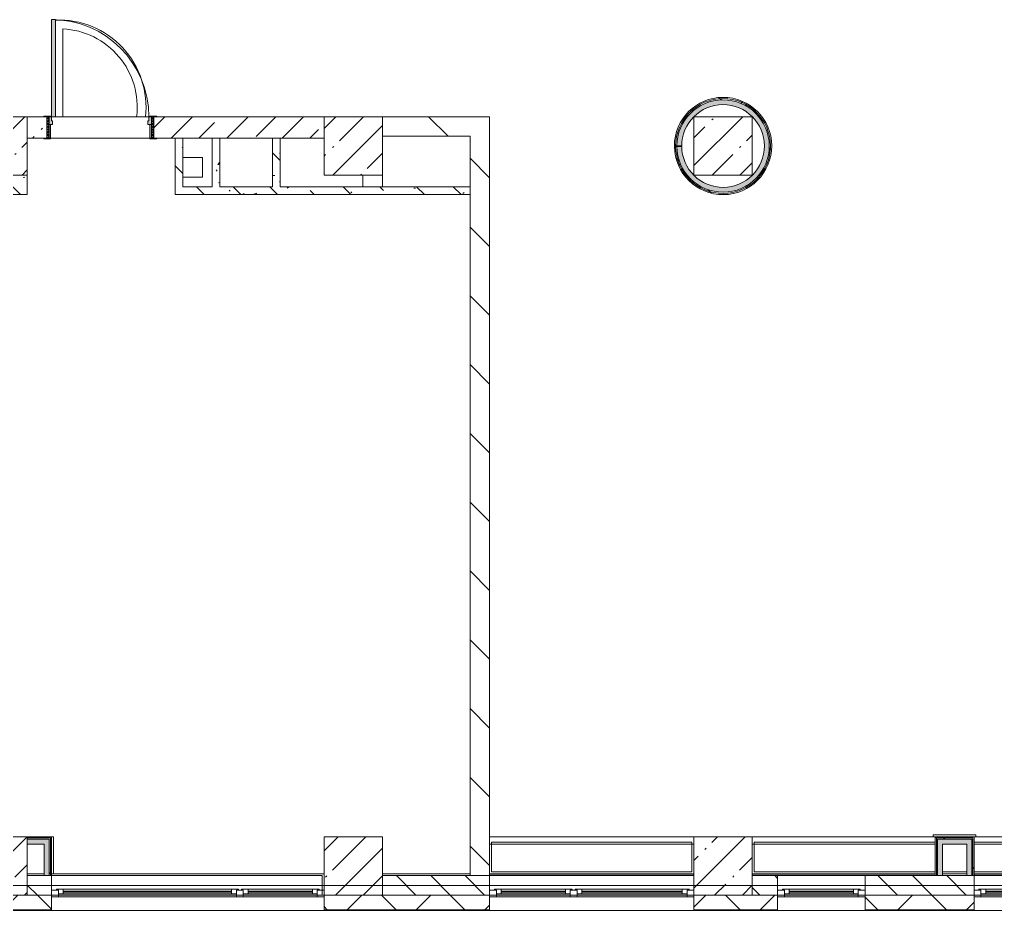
# Model space of a CAD drawing. Header units: millimetres. Extents: x -6228 to 200708, y -8553 to 29014.
# Drawn here: x 26080 to 36109, y -258 to 8900 of the extents above; entities that cross this region are included whole.
import ezdxf

# ---------------------------------------------------------------- set-up
doc = ezdxf.new("R2010")
doc.units = ezdxf.units.MM
for name, color, linetype, lineweight, true_color in [('A-DOOR-2', 7, 'Continuous', 5, 0xe2e2e2), ('A-DOOR-3', 7, 'Continuous', 5, 0xaaaaaa), ('A-DOOR-FRAM-1', 7, 'Continuous', 5, 0xe2e2e2), ('A-DOOR-FRAM-3', 7, 'Continuous', 5, 0xaaaaaa), ('A-FLOR-1', 7, 'Continuous', 5, 0xaaaaaa), ('I-WALL-1', 7, 'Continuous', 5, 0xe7e7e7), ('I-WALL-3', 7, 'Continuous', 5, 0x787878)]:
    doc.layers.add(name, color=color, linetype=linetype, lineweight=lineweight, true_color=true_color)
for name, color, linetype, lineweight in [('A-GLAZ', 7, 'Continuous', 5), ('A-WALL', 7, 'Continuous', 5), ('A-WALL-3', 7, 'Continuous', 9), ('I-WALL', 7, 'Continuous', 5), ('S-COLS', 7, 'Continuous', 5), ('Оси', 7, 'Continuous', 9)]:
    doc.layers.add(name, color=color, linetype=linetype, lineweight=lineweight)
pattern_1 = [(135, (0, 0), (-353.553, -353.553), [])]
pattern_2 = [(135, (0, 0), (-176.7767, -176.7767), [])]
pattern_3 = [(135, (0, 0), (-377.171, -377.171), [533.4, -88.9, 17.78, -88.9]), (135, (0, 376.94), (-377.171, -377.171), []), (50, (0, 0), (637.6445, -55.787), [66.675, -733.425]), (355, (0, 0), (-123.35, 668.699), [53.34, -586.74]), (100.451, (53.14, -4.65), (514.299, 612.908), [56.665, -623.315]), (46.184, (0, 177.8), (948.776, -147.15), [100.012, -1100.137]), (96.636, (79.1, 165.5), (830.91, 865.997), [84.998, -934.973]), (351.184, (0, 177.8), (830.918, 865.988), [80.01, -880.11]), (21, (88.9, 133.35), (530.651, -357.928), [66.675, -733.425]), (326, (88.9, 133.35), (216.308, 644.658), [53.34, -586.74]), (71.451, (133.1, 103.5), (746.96, 286.724), [56.665, -623.315]), (37.5, (0, 0), (10.8105, 295.9426), [16.764, -562.864, 16.764, -578.866, -588.962]), (37.5, (0, 0), (10.8105, 295.9426), [-1175.258, 16.764, -572.198]), (7.5, (0, 0), (233.869, 350.6318), [16.764, -322.834, 16.764, -549.529, -224.472]), (7.5, (0, 0), (233.869, 350.6318), [-905.891, 16.764, -207.708]), (327.5, (-198.25, 0), (474.5678, -20.0513), [16.764, -205.486, 16.764, -676.656, -920.115]), (327.5, (-198.25, 0), (474.5678, -20.0513), [-915.67, 16.764, -903.351]), (317.5, (-287.15, 0), (518.452, 88.9934), [16.764, -272.161, 16.764, -443.738, -653.415]), (317.5, (-287.15, 0), (518.452, 88.9934), [-749.427, 16.764, -636.651])]
pattern_4 = [(45, (0, 0), (-530.33, 530.33), []), (135, (0, 0), (-530.33, -530.33), [])]

# ---------------------------------------------------------------- blocks, each defined once
blk = doc.blocks.new('BSC_Колонна _Прямоугольная - 600х600-23286269-2_1_3_птичка копия 1')
at = {"layer": 'S-COLS'}
h = blk.add_hatch(dxfattribs=at)
h.set_pattern_fill('FP_1', color=256, style=0, pattern_type=2)
h.set_pattern_definition([(45, (-29509.74, -7600), (-285.123, 285.123), []), (45, (-29224.6, -7600), (-285.123, 285.123), [504.031, -100.806, 16.764, -84.042])])
h.paths.add_polyline_path([(-300, -300), (300, -300), (300, 300), (-300, 300), (-300, -66)])
for p, q in [((300, 300), (-300, 300)), ((-300, 300), (-300, -300)), ((300, -300), (300, 300)), ((-300, -300), (300, -300))]:
    blk.add_line(p, q, dxfattribs=at)
blk = doc.blocks.new('BSC_Колонна _Прямоугольная - 600х600-V5-2_1_3_птичка копия 1')
at = {"layer": 'S-COLS'}
h = blk.add_hatch(dxfattribs=at)
h.set_pattern_fill('FP_7', color=256, style=0, pattern_type=2)
h.set_pattern_definition([(45, (-25860, -200), (-285.123, 285.123), []), (45, (-25574.88, -200), (-285.123, 285.123), [504.031, -100.806, 16.764, -84.042])])
h.paths.add_polyline_path([(-270, -300), (300, -300), (300, 300), (-300, 300), (-300, -300)])
for p, q in [((300, 300), (-300, 300)), ((-300, 300), (-300, -300)), ((300, -300), (300, 300)), ((-300, -300), (300, -300))]:
    blk.add_line(p, q, dxfattribs=at)
blk = doc.blocks.new('BSC_Колонна _Прямоугольная - 600х600-V6-2_1_3_птичка копия 1')
at = {"layer": 'S-COLS'}
h = blk.add_hatch(dxfattribs=at)
h.set_pattern_fill('FP_8', color=256, style=0, pattern_type=2)
h.set_pattern_definition([(45, (-29509.74, -200), (-285.123, 285.123), []), (45, (-29224.6, -200), (-285.123, 285.123), [504.031, -100.806, 16.764, -84.042])])
h.paths.add_polyline_path([(-300, -300), (300, -300), (300, 300), (-300, 300), (-300, -18)])
for p, q in [((300, 300), (-300, 300)), ((-300, 300), (-300, -300)), ((300, -300), (300, 300)), ((-300, -300), (300, -300))]:
    blk.add_line(p, q, dxfattribs=at)
blk = doc.blocks.new('BSC_Колонна _Прямоугольная - 600х600-V18-2_1_3_птичка копия 1')
at = {"layer": 'S-COLS'}
h = blk.add_hatch(dxfattribs=at)
h.set_pattern_fill('FP_24', color=256, style=0, pattern_type=2)
h.set_pattern_definition([(45, (-25860, -7600), (-285.123, 285.123), []), (45, (-25574.88, -7600), (-285.123, 285.123), [504.031, -100.806, 16.764, -84.042])])
h.paths.add_polyline_path([(-300, -300), (300, -300), (300, 300), (-300, 300), (-300, -66)])
for p, q in [((300, 300), (-300, 300)), ((-300, 300), (-300, -300)), ((300, -300), (300, 300)), ((-300, -300), (300, -300))]:
    blk.add_line(p, q, dxfattribs=at)
blk = doc.blocks.new('BSC_Колонна _Прямоугольная - 600х600-V35-2_1_3_птичка копия 1')
at = {"layer": 'S-COLS'}
h = blk.add_hatch(dxfattribs=at)
h.set_pattern_fill('FP_48', color=256, style=0, pattern_type=2)
h.set_pattern_definition([(45, (-33310, -7600), (-285.123, 285.123), []), (45, (-33024.88, -7600), (-285.123, 285.123), [504.031, -100.806, 16.764, -84.042])])
h.paths.add_polyline_path([(-300, -300), (300, -300), (300, 300), (-300, 300), (-300, -66)])
for p, q in [((300, 300), (-300, 300)), ((-300, 300), (-300, -300)), ((300, -300), (300, 300)), ((-300, -300), (300, -300))]:
    blk.add_line(p, q, dxfattribs=at)
blk = doc.blocks.new('BSC_Колонна _Прямоугольная - 600х600-V36-2_1_3_птичка копия 1')
at = {"layer": 'S-COLS'}
h = blk.add_hatch(dxfattribs=at)
h.set_pattern_fill('FP_49', color=256, style=0, pattern_type=2)
h.set_pattern_definition([(45, (-33310, -200), (-285.123, 285.123), []), (45, (-33024.88, -200), (-285.123, 285.123), [504.031, -100.806, 16.764, -84.042])])
h.paths.add_polyline_path([(-300, -300), (300, -300), (300, 300), (-300, 300)])
for p, q in [((300, 300), (-300, 300)), ((-300, 300), (-300, -300)), ((300, -300), (300, 300)), ((-300, -300), (300, -300))]:
    blk.add_line(p, q, dxfattribs=at)
blk = doc.blocks.new('120_Окно_СКБ_2Ст - 120_Окно_СКБ_2Ст 2100х2400 _мал створка справа_-22446225-2_1_3_птичка копия 1')
at = {"layer": 'A-GLAZ'}
for p, q in [((-1050, -127), (-1050, -57)), ((-1050, -57), (-980, -57)), ((1050, -57), (-1050, -57)), ((-980, -57), (-980, -127)), ((150, -87), (-980, -87)), ((-980, -87), (-980, -127)), ((-930, -137), (-930, -87)), ((100, -137), (100, -87)), ((150, -127), (150, -57)), ((150, -57), (220, -57)), ((150, -127), (150, -87)), ((220, -57), (220, -127)), ((980, -87), (220, -87)), ((220, -87), (220, -127)), ((270, -137), (270, -87)), ((930, -137), (930, -87)), ((980, -127), (980, -57)), ((980, -57), (1050, -57)), ((980, -127), (980, -87)), ((1050, -57), (1050, -127)), ((-980, -127), (-1050, -127)), ((-1050, -127), (-1000, -127)), ((-980, -127), (-1000, -127)), ((-1000, -127), (-1000, -137)), ((-1000, -137), (170, -137)), ((170, -137), (-1000, -137)), ((-930, -107), (100, -107)), ((100, -117), (-930, -117)), ((220, -127), (150, -127)), ((170, -127), (150, -127)), ((170, -127), (200, -127)), ((170, -137), (170, -127)), ((220, -127), (200, -127)), ((200, -127), (200, -137)), ((200, -137), (1000, -137)), ((1000, -137), (200, -137)), ((270, -107), (930, -107)), ((930, -117), (270, -117)), ((1050, -127), (980, -127)), ((1000, -127), (980, -127)), ((1000, -127), (1050, -127)), ((1000, -137), (1000, -127))]:
    blk.add_line(p, q, dxfattribs=at)
blk = doc.blocks.new('110_Дверь_СКБ_1Ст_Внутренняя1 - Д-4к_п__1100x2100h_Артистические EI30-V84-2_1_3_птичка копия 1')
at = {"layer": 'A-DOOR-2'}
h = blk.add_hatch(color=256, dxfattribs=at)
h.paths.add_polyline_path([(537.5, 30), (537.5, 110), (512.5, 110), (512.5, 70), (502.5, 70), (502.5, 30)])
h.paths.add_polyline_path([(-477.5, 30), (-477.5, 70), (-487.5, 70), (-487.5, 110), (-512.5, 110), (-512.5, 30)])
at = {"layer": 'A-DOOR-3'}
h = blk.add_hatch(dxfattribs=at)
h.set_pattern_fill('FP_58', color=256, style=0, pattern_type=2)
h.set_pattern_definition([(135, (1751.41, 174.685), (-14.14214, -14.14214), []), (225, (1751.41, 174.685), (14.14214, -14.14214), [])])
h.paths.add_polyline_path([(562.5, -110), (562.5, 110), (537.5, 110), (537.5, -110)])
at = {"layer": 'A-DOOR-FRAM-1'}
for points in [[(-447.5, 110), (-447.5, 1110), (-487.5, 1110), (-487.5, 110)], [(-497.5, 110), (-497.5, 118), (-567.5, 118), (-567.5, 110)], [(592.5, 110), (592.5, 118), (522.5, 118), (522.5, 110)], [(-497.5, -110), (-497.5, 30), (-512.5, 30), (-512.5, -110)], [(537.5, -110), (537.5, 30), (522.5, 30), (522.5, -110)], [(-497.5, -118), (-497.5, -110), (-567.5, -110), (-567.5, -118)], [(592.5, -118), (592.5, -110), (522.5, -110), (522.5, -118)]]:
    blk.add_hatch(color=256, dxfattribs=at).paths.add_polyline_path(points)
at = {"layer": 'A-DOOR-FRAM-3'}
h = blk.add_hatch(dxfattribs=at)
h.set_pattern_fill('FP_59', color=256, style=0, pattern_type=2)
h.set_pattern_definition([(45, (-371.384, 174.685), (-14.1421, 14.1421), []), (135, (-371.384, 174.685), (-14.1421, -14.1421), [])])
h.paths.add_polyline_path([(-512.5, -110), (-512.5, 110), (-537.5, 110), (-537.5, -110)])
at = {"layer": 'A-DOOR-3'}
for p, q in [((-487.5, 1110), (-487.5, 110)), ((-447.5, 1110), (-487.5, 1110)), ((-447.5, 110), (-447.5, 1110)), ((-487.5, 110), (-447.5, 110))]:
    blk.add_line(p, q, dxfattribs=at)
blk.add_arc((-487.5, 110), 1000, 360, 90, dxfattribs=at)
at = {"layer": 'A-DOOR-FRAM-3'}
for p, q in [((-497.5, 118), (-567.5, 118)), ((-567.5, 118), (-567.5, 110)), ((-567.5, 110), (-497.5, 110)), ((-512.5, 110), (-537.5, 110)), ((-537.5, 110), (-537.5, -110)), ((-487.5, 110), (-512.5, 110)), ((-512.5, 110), (-512.5, 30)), ((-512.5, -110), (-512.5, 110)), ((-497.5, 110), (-512.5, 110)), ((-512.5, 110), (-512.5, 109)), ((-512.5, 109), (-497.5, 109)), ((-497.5, 110), (-497.5, 118)), ((-497.5, 109), (-497.5, 110)), ((-487.5, 70), (-487.5, 110)), ((512.5, 110), (512.5, 70)), ((537.5, 110), (512.5, 110)), ((592.5, 118), (522.5, 118)), ((522.5, 118), (522.5, 110)), ((537.5, 110), (522.5, 110)), ((522.5, 110), (522.5, 109)), ((522.5, 110), (592.5, 110)), ((522.5, 109), (537.5, 109)), ((537.5, 30), (537.5, 110)), ((562.5, 110), (537.5, 110)), ((537.5, 110), (537.5, -110)), ((537.5, 109), (537.5, 110)), ((562.5, -110), (562.5, 110)), ((592.5, 110), (592.5, 118)), ((-512.5, 30), (-477.5, 30)), ((-497.5, 30), (-512.5, 30)), ((-512.5, 30), (-512.5, -110)), ((-497.5, -110), (-497.5, 30)), ((-477.5, 70), (-487.5, 70)), ((-477.5, 30), (-477.5, 70)), ((512.5, 70), (502.5, 70)), ((502.5, 70), (502.5, 30)), ((502.5, 30), (537.5, 30)), ((537.5, 30), (522.5, 30)), ((522.5, 30), (522.5, -110)), ((537.5, -110), (537.5, 30)), ((-497.5, -110), (-567.5, -110)), ((-567.5, -110), (-567.5, -118)), ((-567.5, -118), (-497.5, -118)), ((-537.5, -110), (-512.5, -110)), ((-512.5, -110), (-497.5, -110)), ((-497.5, -118), (-497.5, -110)), ((522.5, -110), (537.5, -110)), ((592.5, -110), (522.5, -110)), ((522.5, -110), (522.5, -118)), ((522.5, -118), (592.5, -118)), ((537.5, -110), (562.5, -110)), ((592.5, -118), (592.5, -110))]:
    blk.add_line(p, q, dxfattribs=at)
blk = doc.blocks.new('120_Окно_СКБ_2Ст - 120_Окно_СКБ_2Ст 2800х2500 4-24273432-2_1_3_птичка копия 1')
at = {"layer": 'A-GLAZ'}
for p, q in [((-1400, -127), (-1400, -57)), ((-1400, -57), (-1330, -57)), ((1400, -57), (-1400, -57)), ((-1330, -57), (-1330, -127)), ((-570, -87), (-1330, -87)), ((-1330, -87), (-1330, -127)), ((-1280, -137), (-1280, -87)), ((-620, -137), (-620, -87)), ((-570, -127), (-570, -57)), ((-570, -57), (-500, -57)), ((-570, -127), (-570, -87)), ((-500, -57), (-500, -127)), ((1330, -87), (-500, -87)), ((-500, -87), (-500, -127)), ((-450, -137), (-450, -87)), ((1280, -137), (1280, -87)), ((1330, -127), (1330, -57)), ((1330, -57), (1400, -57)), ((1330, -127), (1330, -87)), ((1400, -57), (1400, -127)), ((-1330, -127), (-1400, -127)), ((-1400, -127), (-1350, -127)), ((-1330, -127), (-1350, -127)), ((-1350, -127), (-1350, -137)), ((-1350, -137), (-550, -137)), ((-550, -137), (-1350, -137)), ((-1280, -107), (-620, -107)), ((-620, -117), (-1280, -117)), ((-500, -127), (-570, -127)), ((-550, -127), (-570, -127)), ((-550, -127), (-520, -127)), ((-550, -137), (-550, -127)), ((-500, -127), (-520, -127)), ((-520, -127), (-520, -137)), ((-520, -137), (1350, -137)), ((1350, -137), (-520, -137)), ((-450, -107), (1280, -107)), ((1280, -117), (-450, -117)), ((1400, -127), (1330, -127)), ((1350, -127), (1330, -127)), ((1350, -127), (1400, -127)), ((1350, -137), (1350, -127))]:
    blk.add_line(p, q, dxfattribs=at)
blk = doc.blocks.new('120_Окно_СКБ_1Ст - 120_Окно_СКБ_1Ст 900х2500_h_-20664874-2_1_3_птичка копия 1')
at = {"layer": 'A-GLAZ'}
for p, q in [((-450, -127), (-450, -57)), ((-450, -57), (-380, -57)), ((450, -57), (-450, -57)), ((-380, -57), (-380, -127)), ((380, -87), (-380, -87)), ((-380, -87), (-380, -127)), ((-330, -137), (-330, -87)), ((330, -137), (330, -87)), ((380, -127), (380, -57)), ((380, -57), (450, -57)), ((380, -127), (380, -87)), ((450, -57), (450, -127)), ((-380, -127), (-450, -127)), ((-450, -127), (-400, -127)), ((-380, -127), (-400, -127)), ((-400, -127), (-400, -137)), ((-400, -137), (400, -137)), ((400, -137), (-400, -137)), ((-330, -107), (330, -107)), ((330, -117), (-330, -117)), ((450, -127), (380, -127)), ((400, -127), (380, -127)), ((400, -127), (450, -127)), ((400, -137), (400, -127))]:
    blk.add_line(p, q, dxfattribs=at)
blk = doc.blocks.new('Зашивка приборов отопления23 - Зашивка приборов отопления-33321838-2_1_3_птичка копия 1')
at = {"layer": 'A-WALL'}
for p, q in [((36640, 23400), (34540, 23400)), ((34540, 23079), (36640, 23079)), ((36640, 23079), (34540, 23079)), ((34540, 23004), (36640, 23004))]:
    blk.add_line(p, q, dxfattribs=at)
blk = doc.blocks.new('Зашивка приборов отопления24 - Зашивка приборов отопления-33321996-2_1_3_птичка копия 1')
at = {"layer": 'A-WALL'}
for p, q in [((36640, 23400), (34760, 23400)), ((34760, 23079), (36640, 23079)), ((36640, 23079), (34760, 23079)), ((34760, 23004), (36640, 23004))]:
    blk.add_line(p, q, dxfattribs=at)
blk = doc.blocks.new('Зашивка приборов отопления25 - Зашивка приборов отопления-33322064-2_1_3_птичка копия 1')
at = {"layer": 'A-WALL'}
for p, q in [((36640, 23400), (34540, 23400)), ((34540, 23104), (34540, 23079)), ((34540, 23079), (36640, 23079)), ((36640, 23079), (34540, 23079)), ((34540, 23079), (34540, 23004)), ((34540, 23004), (36640, 23004))]:
    blk.add_line(p, q, dxfattribs=at)

msp = doc.modelspace()

# ---------------------------------------------------------------- hatches: boundary and pattern name
at = {"layer": 'A-WALL'}
h = msp.add_hatch(dxfattribs=at)
h.set_pattern_fill('FP_30', color=256, style=0, pattern_type=2)
h.set_pattern_definition(pattern_2)
h.paths.add_polyline_path([(26409.7, -100), (26409.7, 100), (26160, 100), (26160, -100)])
h = msp.add_hatch(dxfattribs=at)
h.set_pattern_fill('FP_30', color=256, style=0, pattern_type=2)
h.set_pattern_definition(pattern_2)
h.paths.add_polyline_path([(30910, -100), (30910, 100), (29809.7, 100), (29809.7, -100), (30814.4, -100)])
h = msp.add_hatch(dxfattribs=at)
h.set_pattern_fill('FP_30', color=256, style=0, pattern_type=2)
h.set_pattern_definition(pattern_2)
h.paths.add_polyline_path([(33610, -100), (33870, -100), (33870, 100), (33610, 100)])
h.paths.add_polyline_path([(34770, -100), (35890, -100), (35890, 100), (34770, 100)])
h = msp.add_hatch(dxfattribs=at)
h.set_pattern_fill('FP_20', color=256, style=0, pattern_type=2)
h.set_pattern_definition([(45, (0, 0), (-353.5534, 353.5534), []), (135, (0, 0), (-353.5534, -353.5534), [])])
h.paths.add_polyline_path([(75700, -250), (75700, -100), (71560, -100), (71560, -250), (75221.1, -250)])
h.paths.add_polyline_path([(69996.8, -250), (70660, -250), (70660, -100), (67060, -100), (67060, -250), (68255.4, -250)])
h.paths.add_polyline_path([(61410, -250), (62060, -250), (62060, -100), (60910, -100), (60910, -250), (61289.6, -250)])
h.paths.add_polyline_path([(65160, -250), (66160, -250), (66160, -100), (65160, -100)])
h.paths.add_polyline_path([(58810, -250), (58810, -100), (58060, -100), (58060, -250), (58677.4, -250)])
h.paths.add_polyline_path([(56936, -250), (57160, -250), (57160, -100), (56410, -100), (56410, -250)])
h.paths.add_polyline_path([(52582.4, -250), (53310, -250), (53310, -100), (51910, -100), (51910, -250)])
h.paths.add_polyline_path([(48810, -250), (48810, -100), (47410, -100), (47410, -250), (48228.8, -250)])
h.paths.add_polyline_path([(44936.3, -250), (45310, -250), (45310, -100), (44936.3, -100)])
h.paths.add_polyline_path([(43875.2, -250), (44036.3, -250), (44036.3, -100), (42660, -100), (42660, -250), (43004.5, -250)])
h.paths.add_polyline_path([(35168, -250), (35890, -250), (35890, -100), (34770, -100), (34770, -250)])
h.paths.add_polyline_path([(29209.7, -250), (30910, -250), (30910, -100), (29209.7, -100)])
h.paths.add_polyline_path([(39560, -250), (39560, -100), (37990, -100), (37990, -250), (39521.6, -250)])
h.paths.add_polyline_path([(33010, -250), (33870, -250), (33870, -100), (33010, -100)])
h.paths.add_polyline_path([(22710, -250), (22710, -100), (21610, -100), (21610, -250), (22542.5, -250)])
h.paths.add_polyline_path([(24810, -250), (26409.7, -250), (26409.7, -100), (24810, -100)])
h.paths.add_polyline_path([(16447.5, -250), (17260, -250), (17260, -100), (16110, -100), (16110, -250)])
h.paths.add_polyline_path([(18624.3, -250), (18810, -250), (18810, -100), (18160, -100), (18160, -250), (18188.9, -250)])
h.paths.add_polyline_path([(13010, -250), (13010, -100), (11660, -100), (11660, -250), (12529.2, -250)])
h.paths.add_polyline_path([(2080.6, -250), (3730, -250), (3730, -100), (-260, -100), (-260, -250)])
h.paths.add_polyline_path([(4630, -250), (8560, -250), (8560, -100), (4630, -100)])
at = {"layer": 'I-WALL'}
h = msp.add_hatch(dxfattribs=at)
h.set_pattern_fill('FP_132', color=256, style=0, pattern_type=2)
h.set_pattern_definition(pattern_4)
h.paths.add_polyline_path([(33313.2, 7100), (33426.5, 7115.3), (33467.4, 7125.4), (33539.6, 7155.8), (33606.1, 7197.1), (33665.4, 7248.3), (33716, 7308.2), (33756.6, 7375.2), (33786.3, 7447.7), (33804.9, 7534), (33810, 7602.1), (33803.5, 7680.2), (33784.9, 7756.3), (33754.7, 7828.6), (33713.5, 7895.3), (33662.4, 7954.7), (33602.7, 8005.4), (33535.8, 8046.1), (33463.3, 8075.9), (33387.1, 8094), (33303.7, 8099.6), (33230.8, 8093.7), (33154.7, 8075.3), (33082.3, 8045.2), (32991.2, 7983.2), (32956.1, 7953.2), (32905.2, 7893.5), (32864.4, 7826.7), (32834.4, 7754.3), (32816.1, 7678.1), (32810, 7600), (32822.5, 7600), (32828.8, 7678.1), (32847.5, 7754.2), (32878.2, 7826.3), (32920, 7892.5), (32991.2, 7967), (33032.5, 8000.8), (33100.3, 8040.1), (33173.5, 8068), (33250.3, 8083.8), (33328.6, 8087.1), (33426.5, 8072.1), (33481.7, 8056.3), (33552.5, 8022.9), (33617.2, 7978.6), (33673.8, 7924.5), (33721.1, 7862), (33757.8, 7792.8), (33782.9, 7718.5), (33795.8, 7641.3), (33791.5, 7534), (33783.9, 7485.5), (33759.4, 7411.1), (33723.3, 7341.5), (33676.6, 7278.7), (33620.4, 7224.1), (33556.2, 7179.2), (33485.6, 7145.2), (33410.5, 7123), (33332.7, 7113), (33254.4, 7115.7), (33177.6, 7130.8), (33104.1, 7158.1), (33036, 7196.8), (32974.9, 7245.9), (32922.5, 7304.1), (32880.1, 7370), (32848.9, 7441.9), (32828, 7534), (32822.5, 7595.8), (32810, 7595.7), (32816.8, 7517.7), (32835.7, 7441.6), (32866.3, 7369.5), (32907.8, 7303), (32959.1, 7243.8), (33019.1, 7193.4), (33086.2, 7152.9), (33158.8, 7123.4), (33235.1, 7105.6)])
h = msp.add_hatch(dxfattribs=at)
h.set_pattern_fill('FP_132', color=256, style=0, pattern_type=2)
h.set_pattern_definition(pattern_4)
h.paths.add_polyline_path([(33332.7, 7113), (33426.5, 7127.7), (33485.6, 7145.2), (33556.2, 7179.2), (33620.4, 7224.1), (33676.6, 7278.7), (33723.3, 7341.5), (33759.4, 7411.1), (33783.9, 7485.5), (33796.1, 7562.9), (33795.8, 7641.3), (33782.9, 7718.5), (33757.8, 7792.8), (33721.1, 7862), (33673.8, 7924.5), (33617.2, 7978.6), (33552.5, 8022.9), (33481.7, 8056.3), (33406.4, 8077.9), (33328.6, 8087.1), (33250.3, 8083.8), (33173.5, 8068), (33100.3, 8040.1), (33032.5, 8000.8), (32971.9, 7951.2), (32920, 7892.5), (32878.2, 7826.3), (32847.5, 7754.2), (32828.8, 7678.1), (32822.5, 7600), (32835, 7600), (32841.1, 7676.1), (32859.4, 7750.2), (32889.3, 7820.5), (32930, 7885), (32991.2, 7950.9), (33039.7, 7990.6), (33105.7, 8028.8), (33177, 8056), (33251.8, 8071.4), (33328.1, 8074.7), (33426.5, 8059.1), (33477.3, 8044.6), (33546.3, 8012), (33609.3, 7968.9), (33664.5, 7916.2), (33710.6, 7855.3), (33746.3, 7787.8), (33770.7, 7715.5), (33783.3, 7640.2), (33778.9, 7534), (33771.7, 7488.5), (33747.9, 7415.9), (33712.7, 7348.2), (33667.2, 7286.9), (33612.4, 7233.7), (33549.8, 7190), (33481.1, 7156.9), (33407.9, 7135.2), (33332.2, 7125.5), (33255.9, 7128.1), (33181, 7142.9), (33109.4, 7169.4), (33043, 7207.1), (32983.5, 7255), (32932.5, 7311.7), (32891.2, 7375.9), (32860.7, 7445.9), (32840.5, 7534), (32835, 7595.9), (32822.5, 7595.8), (32829.5, 7517.8), (32848.9, 7441.9), (32880.1, 7370), (32922.5, 7304.1), (32991.2, 7232.9), (33036, 7196.8), (33104.1, 7158.1), (33177.6, 7130.8), (33254.4, 7115.7)])
h = msp.add_hatch(dxfattribs=at)
h.set_pattern_fill('FP_28', color=256, style=0, pattern_type=2)
h.set_pattern_definition([(45, (0, 0), (-285.123, 285.123), []), (45, (285.12, 0), (-285.123, 285.123), [504.031, -100.806, 16.764, -84.042])])
h.paths.add_polyline_path([(28060, 7680), (29209.7, 7680), (29209.7, 7900), (27460, 7900), (27460, 7680), (27760, 7680)])
h.paths.add_polyline_path([(26160, 7680), (26360, 7680), (26360, 7900), (26160, 7900)])
h = msp.add_hatch(dxfattribs=at)
h.set_pattern_fill('FP_31', color=256, style=0, pattern_type=2)
h.set_pattern_definition(pattern_1)
h.paths.add_polyline_path([(30710, 7700), (30910, 7700), (30910, 7900), (29809.7, 7900), (29809.7, 7700), (29943.6, 7700)])
h = msp.add_hatch(dxfattribs=at)
h.set_pattern_fill('FP_31', color=256, style=0, pattern_type=2)
h.set_pattern_definition(pattern_1)
h.paths.add_polyline_path([(30910, 100), (30910, 7700), (30710, 7700), (30710, 100), (30814.4, 100)])
h = msp.add_hatch(dxfattribs=at)
h.set_pattern_fill('FP_132', color=256, style=0, pattern_type=2)
h.set_pattern_definition(pattern_4)
h.paths.add_polyline_path([(26385, 100), (26397.5, 100), (26397.5, 487.5), (26385, 487.5), (26385, 182.1)])
h = msp.add_hatch(dxfattribs=at)
h.set_pattern_fill('FP_132', color=256, style=0, pattern_type=2)
h.set_pattern_definition(pattern_4)
h.paths.add_polyline_path([(26397.5, 100), (26410, 100), (26410, 500), (26397.5, 500), (26397.5, 182.1)])
h = msp.add_hatch(dxfattribs=at)
h.set_pattern_fill('FP_132', color=256, style=0, pattern_type=2)
h.set_pattern_definition(pattern_4)
h.paths.add_polyline_path([(35490, 100), (35502.5, 100), (35502.5, 500), (35490, 500), (35490, 182.1)])
h = msp.add_hatch(dxfattribs=at)
h.set_pattern_fill('FP_132', color=256, style=0, pattern_type=2)
h.set_pattern_definition(pattern_4)
h.paths.add_polyline_path([(35502.5, 487.5), (35890, 487.5), (35890, 500), (35502.5, 500)])
h = msp.add_hatch(dxfattribs=at)
h.set_pattern_fill('FP_132', color=256, style=0, pattern_type=2)
h.set_pattern_definition(pattern_4)
h.paths.add_polyline_path([(35865, 475), (35877.5, 475), (35877.5, 487.5), (35515, 487.5), (35515, 475), (35565, 475)])
h = msp.add_hatch(dxfattribs=at)
h.set_pattern_fill('FP_132', color=256, style=0, pattern_type=2)
h.set_pattern_definition(pattern_4)
h.paths.add_polyline_path([(35865, 100), (35877.5, 100), (35877.5, 475), (35865, 475), (35865, 182.1)])
h = msp.add_hatch(dxfattribs=at)
h.set_pattern_fill('FP_132', color=256, style=0, pattern_type=2)
h.set_pattern_definition(pattern_4)
h.paths.add_polyline_path([(35890, 100), (35890, 487.5), (35877.5, 487.5), (35877.5, 100)])
at = {"layer": 'I-WALL-1'}
for points in [[(33332.2, 7125.5), (33426.5, 7140.7), (33481.1, 7156.9), (33549.8, 7190), (33612.4, 7233.7), (33667.2, 7286.9), (33712.7, 7348.2), (33747.9, 7415.9), (33771.7, 7488.5), (33783.6, 7563.9), (33783.3, 7640.2), (33770.7, 7715.5), (33746.3, 7787.8), (33710.6, 7855.3), (33664.5, 7916.2), (33609.3, 7968.9), (33546.3, 8012), (33477.3, 8044.6), (33403.9, 8065.6), (33328.1, 8074.7), (33251.8, 8071.4), (33177, 8056), (33105.7, 8028.8), (33039.7, 7990.6), (32980.6, 7942.2), (32930, 7885), (32889.3, 7820.5), (32859.4, 7750.2), (32841.1, 7676.1), (32835, 7600), (32885, 7600), (32891.1, 7671.7), (32909.2, 7741.4), (32938.8, 7807), (32991.2, 7879.3), (33028.8, 7918.7), (33086.7, 7961.6), (33150.9, 7994.1), (33219.7, 8015.3), (33291.1, 8024.6), (33363, 8021.7), (33433.4, 8006.7), (33500.3, 7980), (33561.7, 7942.5), (33615.9, 7895.1), (33661.3, 7839.2), (33696.6, 7776.5), (33720.9, 7708.7), (33733.3, 7637.8), (33728.3, 7534), (33721.8, 7494.8), (33698.1, 7426.8), (33663.3, 7363.8), (33609.9, 7300), (33564.6, 7259.7), (33503.5, 7221.6), (33426.5, 7192.1), (33366.6, 7178.8), (33294.7, 7175.3), (33223.3, 7183.9), (33154.3, 7204.6), (33089.8, 7236.5), (33010, 7301.1), (32981.4, 7330.5), (32940.6, 7389.8), (32910.4, 7455.2), (32890.9, 7534), (32885, 7596.4), (32835, 7595.9), (32841.8, 7519.9), (32860.7, 7445.9), (32891.2, 7375.9), (32932.5, 7311.7), (32991.2, 7248.8), (33043, 7207.1), (33109.4, 7169.4), (33181, 7142.9), (33255.9, 7128.1)], [(26335, 425), (26335, 475), (26160, 475), (26160, 425)], [(26335, 100), (26385, 100), (26385, 475), (26335, 475), (26335, 182.1)], [(35515, 100), (35565, 100), (35565, 475), (35515, 475), (35515, 182.1)], [(35815, 425), (35865, 425), (35865, 475), (35565, 475), (35565, 425)], [(35865, 100), (35865, 425), (35815, 425), (35815, 100)]]:
    msp.add_hatch(color=256, dxfattribs=at).paths.add_polyline_path(points)
at = {"layer": 'I-WALL-3'}
h = msp.add_hatch(dxfattribs=at)
h.set_pattern_fill('FP_41', color=256, style=0, pattern_type=2)
h.set_pattern_definition(pattern_3)
h.paths.add_polyline_path([(27760, 7100), (27760, 7680), (27680, 7680), (27680, 7100)])
h = msp.add_hatch(dxfattribs=at)
h.set_pattern_fill('FP_41', color=256, style=0, pattern_type=2)
h.set_pattern_definition(pattern_3)
h.paths.add_polyline_path([(28140, 7180), (28140, 7680), (28060, 7680), (28060, 7180)])
h = msp.add_hatch(dxfattribs=at)
h.set_pattern_fill('FP_41', color=256, style=0, pattern_type=2)
h.set_pattern_definition(pattern_3)
h.paths.add_polyline_path([(28759.7, 7180), (28759.7, 7680), (28679.7, 7680), (28679.7, 7180)])
h = msp.add_hatch(dxfattribs=at)
h.set_pattern_fill('FP_41', color=256, style=0, pattern_type=2)
h.set_pattern_definition(pattern_3)
h.paths.add_polyline_path([(26160, 7100), (26160, 7300), (26080, 7300), (26080, 7100)])
h = msp.add_hatch(dxfattribs=at)
h.set_pattern_fill('FP_41', color=256, style=0, pattern_type=2)
h.set_pattern_definition(pattern_3)
h.paths.add_polyline_path([(26080, 7100), (26080, 7180), (25030, 7180), (25030, 7100)])
h = msp.add_hatch(dxfattribs=at)
h.set_pattern_fill('FP_41', color=256, style=0, pattern_type=2)
h.set_pattern_definition(pattern_3)
h.paths.add_polyline_path([(30710, 7100), (30710, 7180), (27760, 7180), (27760, 7100), (29943.6, 7100)])

# ---------------------------------------------------------------- linework, layer by layer
at = {"layer": 'A-FLOR-1'}
for p, q in [((26525, 7900), (26525, 8804)), ((27410, 7900), (26450, 7900)), ((27760, 7480), (27959.7, 7480)), ((27959.7, 7480), (27959.7, 7280)), ((27959.7, 7280), (27760, 7280)), ((35469, 500), (35469, 520)), ((35469, 520), (35909, 520)), ((35909, 520), (35909, 500)), ((26410, 500), (26430, 500)), ((26430, 500), (26430, 120)), ((30930, 445), (30930, 140)), ((32990, 445), (30930, 445)), ((32990, 140), (32990, 445)), ((35490, 445), (33630, 445)), ((33630, 445), (33630, 140)), ((38250, 445), (35890, 445)), ((30930, 140), (32990, 140)), ((33630, 140), (35490, 140)), ((35565, 140), (35815, 140)), ((35890, 140), (37970, 140))]:
    msp.add_line(p, q, dxfattribs=at)
for radius, start, end in [(895, 353.58484, 92.24174), (805, 352.86408, 87.15183)]:
    msp.add_arc((26485, 8000), radius, start, end, dxfattribs=at)
at = {"layer": 'A-WALL'}
for p, q in [((26335, 100), (26160, 100)), ((26409.7, -258), (26409.7, 100)), ((26410, 100), (29189.7, 100)), ((29189.7, -100), (29189.7, 100)), ((30710, 100), (29809.7, 100)), ((30910, -258), (30910, 100)), ((30910, 100), (33010, 100)), ((33610, 100), (37970, 100)), ((33870, -258), (33870, 100)), ((34770, 100), (34770, -258)), ((35890, -258), (35890, 100)), ((29209.7, -100), (29209.7, -258)), ((33010, -100), (33010, -258)), ((33870, -100), (37990, -100)), ((34770, -258), (18160, -258)), ((58060, -258), (34770, -258))]:
    msp.add_line(p, q, dxfattribs=at)
at = {"layer": 'A-WALL-3'}
for p, q in [((27760, 7680), (27680, 7680)), ((28140, 7680), (28060, 7680)), ((29609.7, 7180), (29809.7, 7180)), ((26397.5, 487.5), (26160, 487.5)), ((26385, 475), (26160, 475)), ((26385, 100), (26385, 475)), ((26397.5, 100), (26397.5, 487.5)), ((35502.5, 487.5), (35502.5, 100)), ((35877.5, 487.5), (35502.5, 487.5)), ((35515, 475), (35515, 100)), ((35865, 475), (35515, 475)), ((35865, 100), (35865, 475)), ((35877.5, 100), (35877.5, 487.5)), ((30710, 100), (30910, 100)), ((26160, -100), (26409.7, -100)), ((29809.7, -100), (30910, -100)), ((33610, -100), (33870, -100)), ((34770, -100), (35890, -100)), ((24810, -250), (26409.7, -250)), ((24810, -253), (26409.7, -253)), ((29209.7, -250), (30910, -250)), ((29209.7, -253), (30910, -253)), ((33010, -250), (33870, -250)), ((33010, -253), (33870, -253)), ((34770, -250), (35890, -250)), ((34770, -253), (35890, -253))]:
    msp.add_line(p, q, dxfattribs=at)
for radius in [487.5, 475]:
    msp.add_arc((33310, 7600), radius, 180.49142, 180, dxfattribs=at)
at = {"layer": 'I-WALL'}
for p, q in [((26330, 7900), (26160, 7900)), ((29209.7, 7900), (27490, 7900)), ((30910, 7900), (29809.7, 7900)), ((30910, 100), (30910, 7900)), ((26160, 7680), (26330, 7680)), ((27420, 7680), (26400, 7680)), ((27490, 7680), (27680, 7680)), ((27680, 7680), (27680, 7100)), ((27760, 7680), (28060, 7680)), ((27760, 7180), (27760, 7680)), ((28060, 7680), (28060, 7180)), ((28140, 7680), (29209.7, 7680)), ((28140, 7180), (28140, 7680)), ((28679.7, 7680), (28679.7, 7180)), ((28759.7, 7180), (28759.7, 7680)), ((29809.7, 7700), (30710, 7700)), ((30710, 7700), (30710, 100)), ((32810, 7600), (32885, 7600)), ((32885, 7596.4), (32810, 7595.7)), ((26160, 7100), (26160, 7300)), ((29609.7, 7300), (29609.7, 7180)), ((29809.7, 7180), (29809.7, 7300)), ((28060, 7180), (27760, 7180)), ((28679.7, 7180), (28140, 7180)), ((29609.7, 7180), (28759.7, 7180)), ((30710, 7180), (29809.7, 7180)), ((25030, 7100), (26160, 7100)), ((27680, 7100), (30710, 7100)), ((26410, 500), (26160, 500)), ((26160, 425), (26335, 425)), ((26335, 425), (26335, 100)), ((26410, 100), (26410, 500)), ((35490, 500), (35490, 100)), ((35890, 500), (35490, 500)), ((35565, 100), (35565, 425)), ((35565, 425), (35815, 425)), ((35815, 425), (35815, 100)), ((35890, 100), (35890, 500)), ((26160, 120), (26335, 120)), ((26409.4, 120), (29209.7, 120)), ((29809.7, 120), (30710, 120)), ((30910, 120), (33010, 120)), ((33610, 120), (35490.6, 120)), ((35565, 120), (35815, 120)), ((35889.2, 120), (37970, 120)), ((26335, 100), (26410, 100)), ((29209.7, -100), (26409.7, -100)), ((33010, -100), (30910, -100))]:
    msp.add_line(p, q, dxfattribs=at)
for radius in [500, 425]:
    msp.add_arc((33310, 7600), radius, 180.49142, 180, dxfattribs=at)
at = {"layer": 'Оси'}
msp.add_line((25990, 0), (38490, 0), dxfattribs=at)

# ---------------------------------------------------------------- block references
at = {"layer": 'A-DOOR-3'}
msp.add_blockref('110_Дверь_СКБ_1Ст_Внутренняя1 - Д-4к_п__1100x2100h_Артистические EI30-V84-2_1_3_птичка копия 1', (26897.5, 7790), dxfattribs=at)
at = {"layer": 'A-GLAZ', "rotation": 180}
for name, p in [('120_Окно_СКБ_2Ст - 120_Окно_СКБ_2Ст 2800х2500 4-24273432-2_1_3_птичка копия 1', (27809.7, -175)), ('120_Окно_СКБ_2Ст - 120_Окно_СКБ_2Ст 2100х2400 _мал створка справа_-22446225-2_1_3_птичка копия 1', (31960, -175)), ('120_Окно_СКБ_1Ст - 120_Окно_СКБ_1Ст 900х2500_h_-20664874-2_1_3_птичка копия 1', (34320, -175)), ('120_Окно_СКБ_2Ст - 120_Окно_СКБ_2Ст 2100х2400 _мал створка справа_-22446225-2_1_3_птичка копия 1', (36940, -175))]:
    msp.add_blockref(name, p, dxfattribs=at)
at = {"layer": 'A-WALL', "rotation": 180}
for name, p in [('Зашивка приборов отопления23 - Зашивка приборов отопления-33321838-2_1_3_птичка копия 1', (67550, 23504)), ('Зашивка приборов отопления24 - Зашивка приборов отопления-33321996-2_1_3_птичка копия 1', (70250, 23504)), ('Зашивка приборов отопления25 - Зашивка приборов отопления-33322064-2_1_3_птичка копия 1', (72530, 23504))]:
    msp.add_blockref(name, p, dxfattribs=at)
at = {"layer": 'S-COLS'}
for name, p in [('BSC_Колонна _Прямоугольная - 600х600-V18-2_1_3_птичка копия 1', (25860, 7600)), ('BSC_Колонна _Прямоугольная - 600х600-23286269-2_1_3_птичка копия 1', (29509.7, 7600)), ('BSC_Колонна _Прямоугольная - 600х600-V35-2_1_3_птичка копия 1', (33310, 7600)), ('BSC_Колонна _Прямоугольная - 600х600-V5-2_1_3_птичка копия 1', (25860, 200)), ('BSC_Колонна _Прямоугольная - 600х600-V6-2_1_3_птичка копия 1', (29509.7, 200)), ('BSC_Колонна _Прямоугольная - 600х600-V36-2_1_3_птичка копия 1', (33310, 200))]:
    msp.add_blockref(name, p, dxfattribs=at)

doc.saveas('drawing.dxf')
